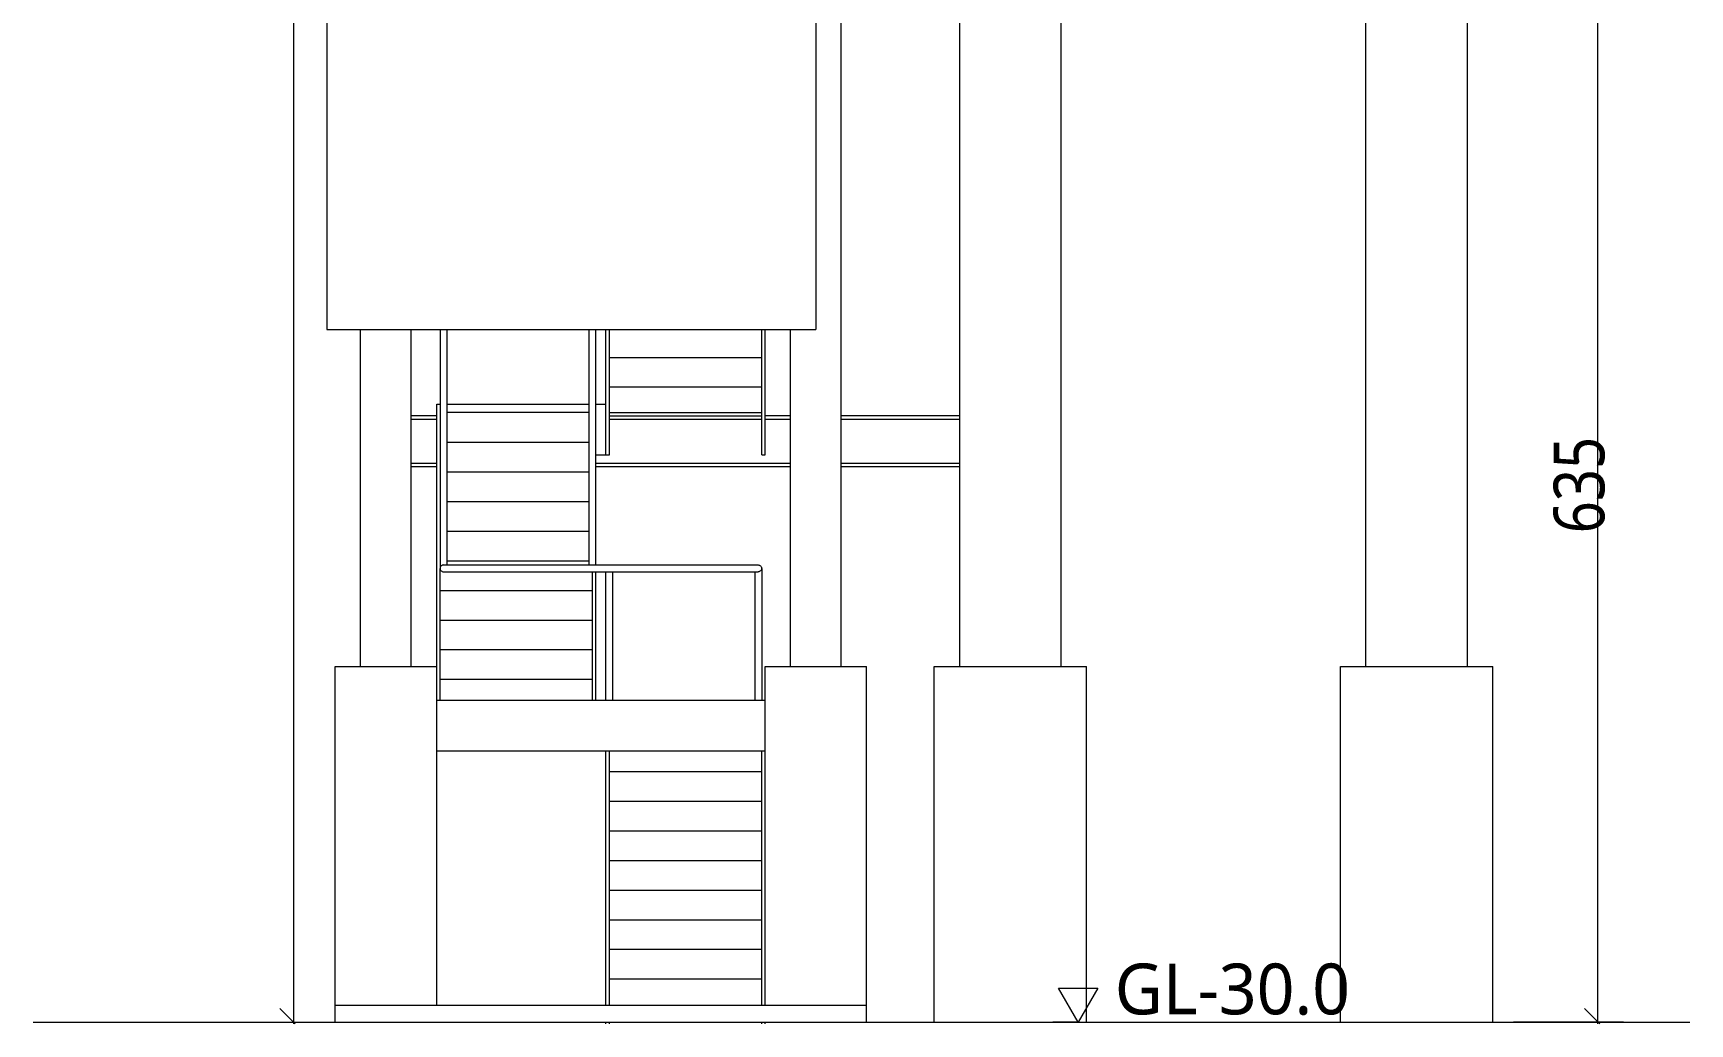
# Model space of a CAD drawing. Extents: x -18489 to 27370, y -8745 to 11880.
# Drawn here: x -10225 to -9247, y -8745 to -8160 of the extents above; entities that cross this region are included whole.
import ezdxf

# ---------------------------------------------------------------- set-up
doc = ezdxf.new("R2010")
doc.units = 0
doc.header["$LTSCALE"] = 100
for name, color, linetype in [('188K-SM-07-F10-MECH-WWR-PIPE-Y2257103$0$2_管橋東西向 短剖面圖_4_0', 7, 'Continuous'), ('188K-SM-07-F10-MECH-WWR-PIPE-Y2257103$0$2_管橋東西向 短剖面圖_4_A-DIM.Newcub', 7, 'Continuous'), ('188K-SM-07-F10-MECH-WWR-PIPE-Y2257103$0$2_管橋東西向 短剖面圖_4_A-RAIL-HID.Newcub', 7, 'Continuous'), ('188K-SM-07-F10-MECH-WWR-PIPE-Y2257103$0$2_管橋東西向 短剖面圖_4_A-STRS-HID.Newcub', 7, 'Continuous'), ('188K-SM-07-F10-MECH-WWR-PIPE-Y2257103$0$2_管橋東西向 短剖面圖_4_A-STRS.Newcub', 7, 'Continuous'), ('188K-SM-07-F10-MECH-WWR-PIPE-Y2257103$0$2_管橋東西向 短剖面圖_4_S-BEAM.Newcub', 7, 'Continuous'), ('188K-SM-07-F10-MECH-WWR-PIPE-Y2257103$0$2_管橋東西向 短剖面圖_4_S-COL.Newcub', 7, 'Continuous'), ('188K-SM-07-F10-MECH-WWR-PIPE-Y2257103$0$2_管橋東西向 短剖面圖_4_S-管架新.Newcub', 7, 'Continuous'), ('188K-SM-07-F10-MECH-WWR-PIPE-Y2257103$0$2_管橋東西向 短剖面圖_4_S-管橋立面.Newcub', 7, 'Continuous'), ('188K-SM-07-F10-MECH-WWR-PIPE-Y2257103$0$2_管橋東西向 短剖面圖_4_S-管橋結構.Newcub', 7, 'Continuous')]:
    doc.layers.add(name, color=color, linetype=linetype)
doc.styles.add('188K-SM-07-F10-MECH-WWR-PIPE-Y2257103$0$Standard', font='arial.ttf')

# ---------------------------------------------------------------- blocks, each defined once
blk = doc.blocks.new('188K-SM-07-F10-MECH-WWR-PIPE-Y2257103')
at = {"layer": '188K-SM-07-F10-MECH-WWR-PIPE-Y2257103$0$2_管橋東西向 短剖面圖_4_A-DIM.Newcub', "color": 12, "lineweight": 0, "ltscale": 10}
for p, q in [((-10071.73, -7203.63), (-10071.72, -8743.63)), ((-9300.97, -8743.63), (-9300.97, -8108.63)), ((-10086.72, -8743.63), (-10021.72, -8743.63)), ((-10071.72, -8743.63), (-10071.72, -8744.65)), ((-9285.97, -8743.63), (-9350.97, -8743.63)), ((-9300.97, -8744.65), (-9300.97, -8743.63))]:
    blk.add_line(p, q, dxfattribs=at)
at = {"layer": '188K-SM-07-F10-MECH-WWR-PIPE-Y2257103$0$2_管橋東西向 短剖面圖_4_A-DIM.Newcub', "color": 3, "lineweight": 0, "ltscale": 10}
for p, q in [((-10079.72, -8735.63), (-10070.7, -8744.65)), ((-9308.97, -8735.63), (-9299.95, -8744.65))]:
    blk.add_line(p, q, dxfattribs=at)
at = {"layer": '188K-SM-07-F10-MECH-WWR-PIPE-Y2257103$0$2_管橋東西向 短剖面圖_4_A-RAIL-HID.Newcub', "color": 8, "lineweight": 0, "ltscale": 10}
for p, q in [((-9985.05, -8334.63), (-9985.05, -8475.32)), ((-9981.05, -8334.63), (-9981.05, -8473.63)), ((-9897.05, -8473.63), (-9897.05, -8334.63)), ((-9893.05, -8473.63), (-9893.05, -8334.63)), ((-9985.02, -8475.28), (-9985.05, -8475.63)), ((-9985.05, -8475.32), (-9985.05, -8475.63)), ((-9985.05, -8475.63), (-9985.02, -8475.98)), ((-9984.93, -8474.94), (-9985.02, -8475.28)), ((-9985.02, -8475.98), (-9984.93, -8476.31)), ((-9984.78, -8474.63), (-9984.93, -8474.94)), ((-9984.93, -8476.31), (-9984.78, -8476.63)), ((-9984.58, -8474.34), (-9984.78, -8474.63)), ((-9984.34, -8474.1), (-9984.58, -8474.34)), ((-9984.05, -8473.9), (-9984.34, -8474.1)), ((-9983.74, -8473.75), (-9984.05, -8473.9)), ((-9983.4, -8473.66), (-9983.74, -8473.75)), ((-9983.05, -8473.63), (-9983.4, -8473.66)), ((-9983.05, -8473.63), (-9797.05, -8473.63)), ((-9895.83, -8473.63), (-9895.74, -8473.59)), ((-9895.74, -8473.59), (-9895.4, -8473.5)), ((-9895.4, -8473.5), (-9895.05, -8473.48)), ((-9895.05, -8473.48), (-9894.71, -8473.5)), ((-9894.71, -8473.5), (-9894.37, -8473.59)), ((-9894.37, -8473.59), (-9894.27, -8473.63)), ((-9797.05, -8473.63), (-9796.71, -8473.66)), ((-9796.71, -8473.66), (-9796.37, -8473.75)), ((-9796.37, -8473.75), (-9796.05, -8473.9)), ((-9796.05, -8473.9), (-9795.77, -8474.1)), ((-9795.77, -8474.1), (-9795.52, -8474.34)), ((-9795.52, -8474.34), (-9795.32, -8474.63)), ((-9795.32, -8474.63), (-9795.17, -8474.94)), ((-9795.17, -8476.31), (-9795.32, -8476.63)), ((-9795.17, -8474.94), (-9795.08, -8475.28)), ((-9795.08, -8475.98), (-9795.17, -8476.31)), ((-9795.08, -8475.28), (-9795.05, -8475.63)), ((-9795.05, -8475.63), (-9795.08, -8475.98)), ((-9795.05, -8475.63), (-9795.05, -8553.63)), ((-9984.78, -8476.63), (-9984.58, -8476.91)), ((-9984.58, -8476.91), (-9984.34, -8477.16)), ((-9984.34, -8477.16), (-9984.05, -8477.36)), ((-9984.05, -8477.36), (-9983.74, -8477.51)), ((-9983.74, -8477.51), (-9983.4, -8477.6)), ((-9983.4, -8477.6), (-9983.05, -8477.63)), ((-9983.05, -8477.63), (-9797.05, -8477.63)), ((-9887.05, -8553.63), (-9887.05, -8477.63)), ((-9883.05, -8553.63), (-9883.05, -8477.63)), ((-9799.05, -8477.63), (-9799.05, -8553.63)), ((-9796.71, -8477.6), (-9797.05, -8477.63)), ((-9796.37, -8477.51), (-9796.71, -8477.6)), ((-9796.05, -8477.36), (-9796.37, -8477.51)), ((-9795.77, -8477.16), (-9796.05, -8477.36)), ((-9795.52, -8476.91), (-9795.77, -8477.16)), ((-9795.32, -8476.63), (-9795.52, -8476.91))]:
    blk.add_line(p, q, dxfattribs=at)
at = {"layer": '188K-SM-07-F10-MECH-WWR-PIPE-Y2257103$0$2_管橋東西向 短剖面圖_4_A-STRS-HID.Newcub', "color": 8, "lineweight": 0, "ltscale": 10}
for p, q in [((-9887.05, -8336.03), (-9887.05, -8334.63)), ((-9887.05, -8353.26), (-9887.05, -8336.03)), ((-9885.05, -8336.03), (-9885.05, -8334.63)), ((-9885.05, -8353.26), (-9885.05, -8336.03)), ((-9795.05, -8336.03), (-9795.05, -8334.63)), ((-9795.05, -8353.26), (-9795.05, -8336.03)), ((-9793.05, -8336.03), (-9793.05, -8334.63)), ((-9793.05, -8353.26), (-9793.05, -8336.03)), ((-9887.05, -8370.48), (-9887.05, -8353.26)), ((-9885.05, -8351.18), (-9795.05, -8351.18)), ((-9885.05, -8370.48), (-9885.05, -8353.26)), ((-9795.05, -8370.48), (-9795.05, -8353.26)), ((-9793.05, -8370.48), (-9793.05, -8353.26)), ((-9885.05, -8368.41), (-9795.05, -8368.41)), ((-9887.05, -8387.7), (-9887.05, -8370.48)), ((-9885.05, -8387.7), (-9885.05, -8370.48)), ((-9795.05, -8387.7), (-9795.05, -8370.48)), ((-9793.05, -8387.7), (-9793.05, -8370.48)), ((-9981.05, -8378.63), (-9897.05, -8378.63)), ((-9893.05, -8378.63), (-9887.05, -8378.63)), ((-9887.05, -8408.63), (-9887.05, -8387.7)), ((-9885.05, -8383.63), (-9795.05, -8383.63)), ((-9885.05, -8385.63), (-9795.05, -8385.63)), ((-9885.05, -8408.63), (-9885.05, -8387.7)), ((-9795.05, -8408.63), (-9795.05, -8387.7)), ((-9793.05, -8408.63), (-9793.05, -8387.7)), ((-9893.05, -8408.63), (-9887.05, -8408.63)), ((-9887.05, -8408.63), (-9885.05, -8408.63)), ((-9795.05, -8408.63), (-9793.05, -8408.63))]:
    blk.add_line(p, q, dxfattribs=at)
at = {"layer": '188K-SM-07-F10-MECH-WWR-PIPE-Y2257103$0$2_管橋東西向 短剖面圖_4_A-STRS.Newcub', "color": 8, "lineweight": 0, "ltscale": 10}
for p, q in [((-9987.05, -8378.63), (-9985.05, -8378.63)), ((-9987.05, -8396.89), (-9987.05, -8378.63)), ((-9897.05, -8383.63), (-9981.05, -8383.63)), ((-9987.05, -8414.39), (-9987.05, -8396.89)), ((-9981.05, -8401.13), (-9897.05, -8401.13)), ((-9987.05, -8431.89), (-9987.05, -8414.39)), ((-9981.05, -8418.63), (-9897.05, -8418.63)), ((-9987.05, -8449.39), (-9987.05, -8431.89)), ((-9981.05, -8436.13), (-9897.05, -8436.13)), ((-9987.05, -8466.89), (-9987.05, -8449.39)), ((-9981.05, -8453.63), (-9897.05, -8453.63)), ((-9987.05, -8484.39), (-9987.05, -8466.89)), ((-9985.05, -8484.39), (-9985.05, -8475.63)), ((-9981.05, -8471.13), (-9897.05, -8471.13)), ((-9987.05, -8501.89), (-9987.05, -8484.39)), ((-9985.05, -8501.89), (-9985.05, -8484.39)), ((-9895.05, -8484.39), (-9895.05, -8477.63)), ((-9895.05, -8501.89), (-9895.05, -8484.39)), ((-9893.05, -8484.39), (-9893.05, -8477.63)), ((-9893.05, -8501.89), (-9893.05, -8484.39)), ((-9985.05, -8488.63), (-9895.05, -8488.63)), ((-9987.05, -8519.39), (-9987.05, -8501.89)), ((-9985.05, -8519.39), (-9985.05, -8501.89)), ((-9895.05, -8519.39), (-9895.05, -8501.89)), ((-9893.05, -8519.39), (-9893.05, -8501.89)), ((-9985.05, -8506.13), (-9895.05, -8506.13)), ((-9987.05, -8533.63), (-9987.05, -8519.39)), ((-9985.05, -8536.89), (-9985.05, -8519.39)), ((-9985.05, -8523.63), (-9895.05, -8523.63)), ((-9895.05, -8536.89), (-9895.05, -8519.39)), ((-9893.05, -8536.89), (-9893.05, -8519.39)), ((-9985.05, -8553.63), (-9985.05, -8536.89)), ((-9985.05, -8541.13), (-9895.05, -8541.13)), ((-9895.05, -8553.63), (-9895.05, -8536.89)), ((-9893.05, -8553.63), (-9893.05, -8536.89)), ((-9987.05, -8583.63), (-9987.05, -8553.63)), ((-9793.05, -8553.63), (-9987.05, -8553.63)), ((-9793.05, -8583.63), (-9793.05, -8553.63)), ((-9793.05, -8583.63), (-9987.05, -8583.63)), ((-9887.05, -8597.33), (-9887.05, -8583.63)), ((-9885.05, -8597.33), (-9885.05, -8583.63)), ((-9795.05, -8597.33), (-9795.05, -8583.63)), ((-9887.05, -8614.83), (-9887.05, -8597.33)), ((-9885.05, -8595.63), (-9795.05, -8595.63)), ((-9885.05, -8614.83), (-9885.05, -8597.33)), ((-9795.05, -8614.83), (-9795.05, -8597.33)), ((-9885.05, -8613.13), (-9795.05, -8613.13)), ((-9887.05, -8632.33), (-9887.05, -8614.83)), ((-9885.05, -8632.33), (-9885.05, -8614.83)), ((-9795.05, -8632.33), (-9795.05, -8614.83)), ((-9887.05, -8649.83), (-9887.05, -8632.33)), ((-9885.05, -8630.63), (-9795.05, -8630.63)), ((-9885.05, -8649.83), (-9885.05, -8632.33)), ((-9795.05, -8649.83), (-9795.05, -8632.33)), ((-9887.05, -8667.33), (-9887.05, -8649.83)), ((-9885.05, -8648.13), (-9795.05, -8648.13)), ((-9885.05, -8667.33), (-9885.05, -8649.83)), ((-9795.05, -8667.33), (-9795.05, -8649.83)), ((-9887.05, -8684.83), (-9887.05, -8667.33)), ((-9885.05, -8665.63), (-9795.05, -8665.63)), ((-9885.05, -8684.83), (-9885.05, -8667.33)), ((-9795.05, -8684.83), (-9795.05, -8667.33)), ((-9887.05, -8702.33), (-9887.05, -8684.83)), ((-9885.05, -8683.13), (-9795.05, -8683.13)), ((-9885.05, -8702.33), (-9885.05, -8684.83)), ((-9795.05, -8702.33), (-9795.05, -8684.83)), ((-9885.05, -8700.63), (-9795.05, -8700.63)), ((-9887.05, -8719.83), (-9887.05, -8702.33)), ((-9885.05, -8719.83), (-9885.05, -8702.33)), ((-9795.05, -8719.83), (-9795.05, -8702.33)), ((-9887.05, -8733.63), (-9887.05, -8719.83)), ((-9885.05, -8718.13), (-9795.05, -8718.13)), ((-9885.05, -8733.63), (-9885.05, -8719.83)), ((-9795.05, -8733.63), (-9795.05, -8719.83)), ((-9887.05, -8744.65), (-9887.05, -8743.63)), ((-9885.05, -8744.65), (-9885.05, -8743.63)), ((-9795.05, -8744.65), (-9795.05, -8743.63)), ((-9793.05, -8744.65), (-9793.05, -8743.63))]:
    blk.add_line(p, q, dxfattribs=at)
at = {"layer": '188K-SM-07-F10-MECH-WWR-PIPE-Y2257103$0$2_管橋東西向 短剖面圖_4_S-BEAM.Newcub', "color": 8, "lineweight": 0, "ltscale": 10}
for p, q in [((-9987.05, -8385.63), (-10002.05, -8385.63)), ((-9987.05, -8387.63), (-10002.05, -8387.63)), ((-9795.05, -8387.63), (-9885.05, -8387.63)), ((-9778.06, -8385.63), (-9793.05, -8385.63)), ((-9778.06, -8387.63), (-9793.05, -8387.63)), ((-9678.05, -8385.63), (-9748.06, -8385.63)), ((-9678.05, -8387.63), (-9748.06, -8387.63)), ((-9987.05, -8413.63), (-10002.05, -8413.63)), ((-9987.05, -8415.63), (-10002.05, -8415.63)), ((-9778.06, -8413.63), (-9893.05, -8413.63)), ((-9778.06, -8415.63), (-9893.05, -8415.63)), ((-9678.05, -8413.63), (-9748.06, -8413.63)), ((-9678.05, -8415.63), (-9748.06, -8415.63))]:
    blk.add_line(p, q, dxfattribs=at)
at = {"layer": '188K-SM-07-F10-MECH-WWR-PIPE-Y2257103$0$2_管橋東西向 短剖面圖_4_S-COL.Newcub', "color": 8, "lineweight": 0, "ltscale": 10}
for p, q in [((-9748.06, -8533.63), (-9748.06, -8143.63)), ((-9778.06, -8533.63), (-9778.06, -8334.63))]:
    blk.add_line(p, q, dxfattribs=at)
at = {"layer": '188K-SM-07-F10-MECH-WWR-PIPE-Y2257103$0$2_管橋東西向 短剖面圖_4_S-管架新.Newcub', "color": 8, "lineweight": 0, "ltscale": 10}
for p, q in [((-10047.05, -8733.63), (-9733.05, -8733.63)), ((-10047.05, -8743.63), (-10047.05, -8733.63)), ((-9733.05, -8743.63), (-9733.05, -8733.63)), ((-10047.05, -8743.63), (-9733.05, -8743.63))]:
    blk.add_line(p, q, dxfattribs=at)
at = {"layer": '188K-SM-07-F10-MECH-WWR-PIPE-Y2257103$0$2_管橋東西向 短剖面圖_4_S-管橋立面.Newcub', "color": 8, "lineweight": 0, "ltscale": 10}
for p, q in [((-10052.05, -7203.63), (-10052.05, -8334.63)), ((-9763.05, -8143.63), (-9763.05, -8334.63)), ((-10052.05, -8334.63), (-9763.05, -8334.63))]:
    blk.add_line(p, q, dxfattribs=at)
at = {"layer": '188K-SM-07-F10-MECH-WWR-PIPE-Y2257103$0$2_管橋東西向 短剖面圖_4_S-管橋結構.Newcub', "color": 8, "lineweight": 0, "ltscale": 10}
for p, q in [((-9678.05, -8533.63), (-9678.05, -8143.63)), ((-9618.05, -8533.63), (-9618.05, -8143.63)), ((-9438.05, -8533.63), (-9438.05, -8143.63)), ((-9378.05, -8533.63), (-9378.05, -8143.63)), ((-10032.05, -8385.63), (-10032.05, -8334.63)), ((-10032.05, -8533.63), (-10032.05, -8334.63)), ((-10002.05, -8533.63), (-10002.05, -8334.63)), ((-10032.05, -8413.63), (-10032.05, -8387.63)), ((-10032.05, -8533.63), (-10032.05, -8415.63)), ((-10047.05, -8533.63), (-9987.05, -8533.63)), ((-10047.05, -8733.63), (-10047.05, -8533.63)), ((-9987.05, -8553.63), (-9987.05, -8533.63)), ((-9793.05, -8533.63), (-9733.05, -8533.63)), ((-9793.05, -8553.63), (-9793.05, -8533.63)), ((-9733.05, -8733.63), (-9733.05, -8533.63)), ((-9693.05, -8533.63), (-9603.05, -8533.63)), ((-9693.05, -8743.63), (-9693.05, -8533.63)), ((-9603.05, -8743.63), (-9603.05, -8533.63)), ((-9453.05, -8533.63), (-9363.05, -8533.63)), ((-9453.05, -8743.63), (-9453.05, -8533.63)), ((-9363.05, -8743.63), (-9363.05, -8533.63)), ((-9987.05, -8733.63), (-9987.05, -8583.63)), ((-9793.05, -8733.63), (-9793.05, -8583.63)), ((-9693.05, -8743.63), (-9603.05, -8743.63)), ((-9453.05, -8743.63), (-9363.05, -8743.63))]:
    blk.add_line(p, q, dxfattribs=at)
at = {"layer": '188K-SM-07-F10-MECH-WWR-PIPE-Y2257103$0$2_管橋東西向 短剖面圖_4_S-管橋結構.Newcub', "color": 3, "lineweight": 0, "ltscale": 10}
for p, q in [((-9608.06, -8743.63), (-9619.66, -8723.63)), ((-9619.66, -8723.63), (-9596.46, -8723.63)), ((-9596.46, -8723.63), (-9608.06, -8743.63))]:
    blk.add_line(p, q, dxfattribs=at)
at = {"layer": '188K-SM-07-F10-MECH-WWR-PIPE-Y2257103$0$2_管橋東西向 短剖面圖_4_S-管橋結構.Newcub', "color": 12, "lineweight": 0, "ltscale": 10}
for q in [(-9623.06, -8743.63), (-9593.06, -8743.63)]:
    blk.add_line((-9608.06, -8743.63), q, dxfattribs=at)
at = {"layer": '188K-SM-07-F10-MECH-WWR-PIPE-Y2257103$0$2_管橋東西向 短剖面圖_4_S-管橋結構.Newcub', "color": 7, "lineweight": 0, "ltscale": 10, "flags": 128}
blk.add_lwpolyline([(-10225.47, -8743.63), (-9246.68, -8743.63)], dxfattribs=at)
at = {"layer": '188K-SM-07-F10-MECH-WWR-PIPE-Y2257103$0$2_管橋東西向 短剖面圖_4_0', "color": 3, "linetype": 'Continuous', "lineweight": 0, "insert": (-9586.46, -8739.63), "char_height": 30, "width": 142.1838, "attachment_point": 7, "style": '188K-SM-07-F10-MECH-WWR-PIPE-Y2257103$0$Standard'}
blk.add_mtext('\\A1;{\\pql;\\fMicrosoft JhengHei|b0|i0|c136|p34;GL-30.0}', dxfattribs=at)
at = {"layer": '188K-SM-07-F10-MECH-WWR-PIPE-Y2257103$0$2_管橋東西向 短剖面圖_4_A-DIM.Newcub', "color": 3, "linetype": 'Continuous', "lineweight": 0, "insert": (-9296.75, -8454.91), "char_height": 30, "attachment_point": 7, "rotation": 90, "style": '188K-SM-07-F10-MECH-WWR-PIPE-Y2257103$0$Standard'}
blk.add_mtext('\\A1;{\\W0.850000x;\\pql;\\fMicrosoft JhengHei|b0|i0|c136|p34;635}', dxfattribs=at)

msp = doc.modelspace()

# ---------------------------------------------------------------- block references
msp.add_blockref('188K-SM-07-F10-MECH-WWR-PIPE-Y2257103', (0, 0))

doc.saveas('drawing.dxf')
